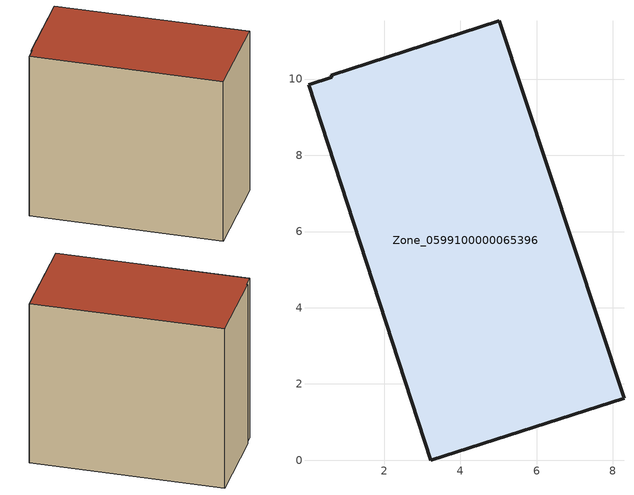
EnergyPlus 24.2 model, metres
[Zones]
Zone_0599100000065396
 floor ground (C_G): 0.02,9.85 0.62,10.05 0.62,10.1 5.03,11.53 8.3,1.62 3.23,0 z0
 wall outside (C_F): 8.3,1.62 5.03,11.53 0.62,10.1 0.62,10.05 0.02,9.85 3.23,0 8.3,1.62 z0:9.54
 roof outside (C_R): 0.62,10.05 0.02,9.85 3.23,0 8.3,1.62 5.03,11.53 0.62,10.1 z9.54
[BUILDING]
Pand.0599100000065396: North Axis=0; Terrain=City; Loads Convergence Tolerance Value=0.04; Temperature Convergence Tolerance Value=0.4; Solar Distribution=FullExterior; Maximum Number of Warmup Days=25; Minimum Number of Warmup Days=1
[Site:Location]
Rotterdam.The.Hague.AP_ZH_NLD Design_Conditions: Latitude=51.96; Longitude=4.45; Time Zone=1; Elevation=-4.5
[SITE:GROUNDTEMPERATURE:BUILDINGSURFACE]
18, 18, 18, 18, 18, 18, 18, 18, 18, 18, 18, 18
[MATERIAL] Thermal Absorptance=0.9; Solar Absorptance=0.7; Visible Absorptance=0.7
Name | Roughness | Thickness | Conductivity | Density | Specific Heat
G.TI.1992-2005 | MediumSmooth | 0.15 | 0.06 | 540 | 1210
F.TI.1992-2005 | Rough | 0.3 | 0.12 | 1920 | 840
R.TI.1992-2005 | MediumRough | 0.2 | 0.08 | 1500 | 1000
[CONSTRUCTION]
C_G: G.TI.1992-2005
C_F: F.TI.1992-2005
C_R: R.TI.1992-2005
[ZONE]
Zone_0599100000065396: Type=1; Multiplier=1; Ceiling Height=Autocalculate; Volume=Autocalculate; Floor Area=autocalculate; Part of Total Floor Area=Yes
[ZONEINFILTRATION:DESIGNFLOWRATE]
Infil_Zone_0599100000065396: Zone or ZoneList or Space or SpaceList=Zone_0599100000065396; Schedule=AlwaysOn; Design Flow Rate Calculation Method=Flow/Area; Flow Rate per Floor Area=0.0015; Constant Term Coefficient=1; Temperature Term Coefficient=0; Velocity Term Coefficient=0; Velocity Squared Term Coefficient=0
[HVACTEMPLATE:ZONE:IDEALLOADSAIRSYSTEM]
Zone_0599100000065396: Maximum Heating Supply Air Temperature=50; Minimum Cooling Supply Air Temperature=13; Maximum Heating Supply Air Humidity Ratio=0.0156; Minimum Cooling Supply Air Humidity Ratio=0.0077; Heating Limit=NoLimit; Cooling Limit=NoLimit; Dehumidification Control Type=ConstantSensibleHeatRatio; Cooling Sensible Heat Ratio=0.7; Dehumidification Setpoint=60; Humidification Control Type=None; Humidification Setpoint=30; Outdoor Air Method=None; Outdoor Air Flow Rate per Person=0.00944; Outdoor Air Flow Rate per Zone Floor Area=0; Outdoor Air Flow Rate per Zone=0; Demand Controlled Ventilation Type=None; Outdoor Air Economizer Type=NoEconomizer; Heat Recovery Type=None; Sensible Heat Recovery Effectiveness=0.7; Latent Heat Recovery Effectiveness=0.65
[ZONECONTROL:THERMOSTAT]
ThermostatControl_Zone_0599100000065396: Zone or ZoneList=Zone_0599100000065396; Control Type Schedule=DualSetpointControlType; Control 1=Thermostat_Zone_0599100000065396; Temperature Difference Between Cutout And Setpoint=0
[THERMOSTATSETPOINT:DUALSETPOINT]
Thermostat_Zone_0599100000065396: Heating Setpoint Temperature Schedule=HeatingSetpoint_Zone_0599100000065396; Cooling Setpoint Temperature Schedule=CoolingSetpoint_Zone_0599100000065396
[SCHEDULE:COMPACT]
HeatingSetpoint_Zone_0599100000065396: Through: 12/31, For: AllDays, Until: 24:00, 21
CoolingSetpoint_Zone_0599100000065396: Through: 12/31, For: AllDays, Until: 24:00, 24
DualSetpointControlType: Through: 12/31, For: AllDays, Until: 24:00, 4
AlwaysOn: Through: 12/31, For: AllDays, Until: 24:00, 1
